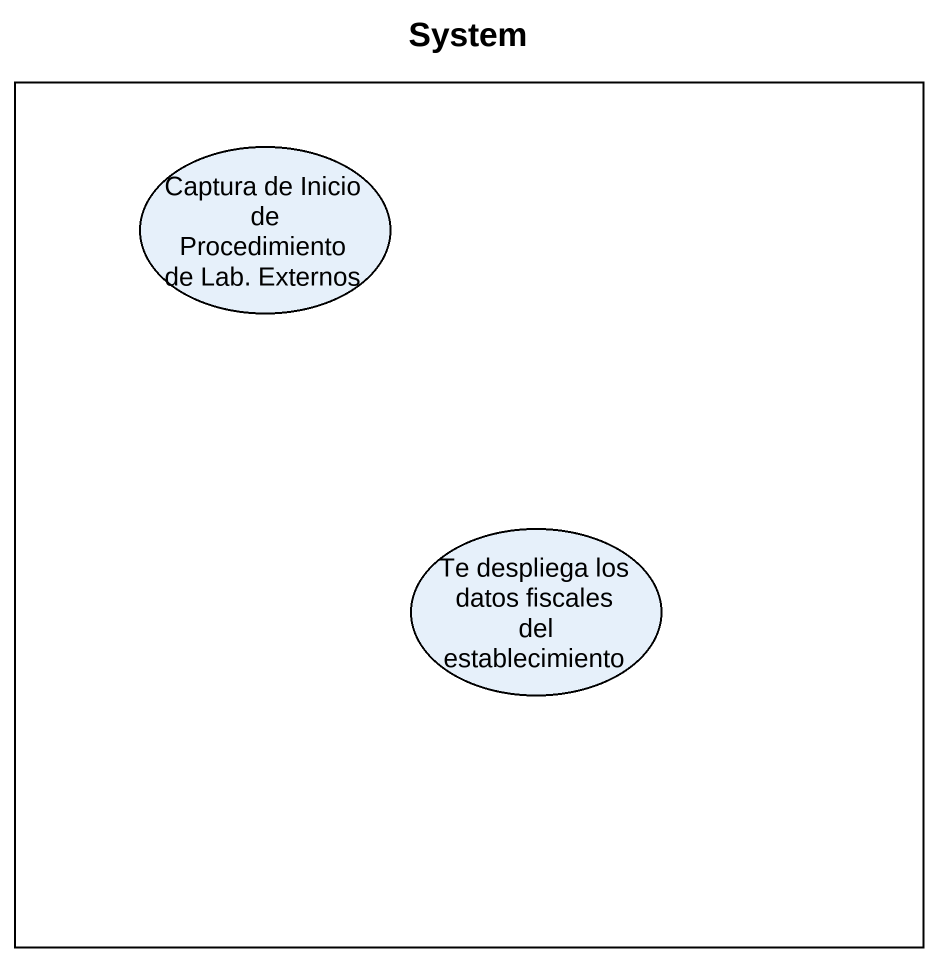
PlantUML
@startuml
title System
rectangle " " as rectangle1 {
  usecase "Captura de Inicio de Procedimiento de Lab. Externos" as Captura_de_Inicio_de
  usecase "Te despliega los datos fiscales del establecimiento" as Te_despliega_los_datos
}
@enduml
